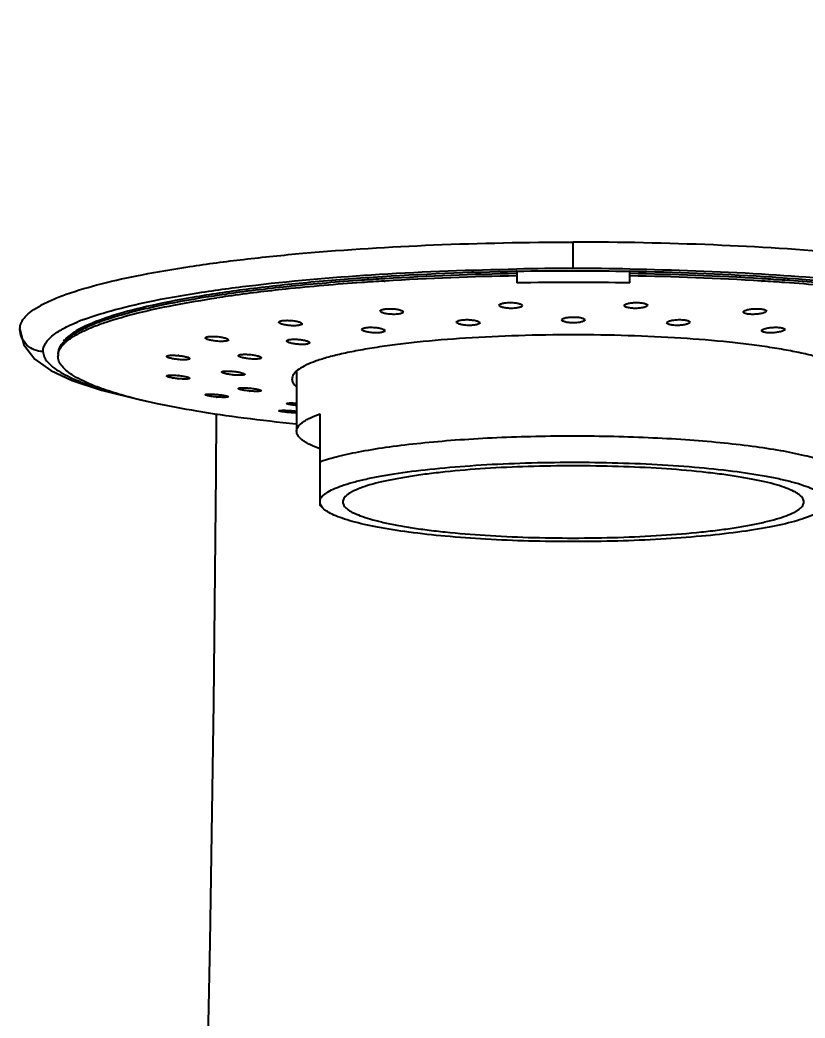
# Model space of a CAD drawing. Extents: x 0 to 1462, y 0 to 1072.
# Drawn here: x 333.36 to 367.41, y 740.05 to 783.31 of the extents above; entities that cross this region are included whole.
import ezdxf

# ---------------------------------------------------------------- set-up
doc = ezdxf.new("R2010")
doc.units = 0
doc.header["$LTSCALE"] = 10
doc.header["$MEASUREMENT"] = 0
doc.header["$PDMODE"] = 3
doc.header["$PDSIZE"] = -10
doc.layers.get('0').update_dxf_attribs({"linetype": 'CONTINUOUS'})
doc.layers.get('DEFPOINTS').update_dxf_attribs({"linetype": 'CONTINUOUS'})
doc.styles.add('Daelim Dimension', font='')
doc.styles.get('Daelim Dimension').set_extended_font_data('나눔고딕')
doc.dimstyles.new('DEFAULT', dxfattribs={"dimscale": 2, "dimtxt": 2, "dimasz": 2, "dimexe": 0, "dimexo": 2, "dimgap": 1, "dimtad": 1, "dimdec": 0, "dimzin": 9, "dimdsep": 46, "dimtxsty": 'Daelim Dimension', "dimcen": 0.5, "dimclrd": 5, "dimclre": 5, "dimclrt": 256, "dimadec": 1, "dimazin": 0, "dimtfac": 1, "dimtdec": 0, "dimtix": 1, "dimtmove": 0, "dimatfit": 3, "dimfxl": 1, "dimtolj": 1, "dimtzin": 1, "dimlwd": 9, "dimlwe": 9, "dimarcsym": 0})

# ---------------------------------------------------------------- blocks, each defined once
blk = doc.blocks.new('*D2')
at = {"color": 5, "lineweight": 9, "ltscale": 0.5, "transparency": 16777216}
for p, q in [((353.36, 826.572), (233.511, 826.572)), ((233.511, 822.572), (233.511, 499.502)), ((326.071, 495.502), (233.511, 495.502))]:
    blk.add_line(p, q, dxfattribs=at)
at = {"color": 5, "ltscale": 0.5, "transparency": 16777216}
for points in [[(232.845, 822.572), (234.178, 822.572), (233.511, 826.572)], [(232.845, 499.502), (234.178, 499.502), (233.511, 495.502)]]:
    blk.add_solid(points, dxfattribs=at)
at = {"layer": 'DEFPOINTS', "color": 0, "ltscale": 0.5, "transparency": 16777216}
for p in [(357.36, 826.572), (233.511, 495.502), (330.071, 495.502)]:
    blk.add_point(p, dxfattribs=at)
at = {"color": 7, "ltscale": 0.5, "transparency": 16777216, "insert": (226.061, 661.037), "char_height": 10, "attachment_point": 5, "rotation": 90, "style": 'Daelim Dimension'}
blk.add_mtext('\\A1;331', dxfattribs=at)

msp = doc.modelspace()

# ---------------------------------------------------------------- linework, layer by layer
at = {"color": 9, "linetype": 'Continuous'}
msp.add_line((357.36, 772.54), (357.36, 773.685), dxfattribs=at)
at = {"color": 7, "linetype": 'Continuous'}
for p, q in [((354.91, 772.4), (354.91, 771.914)), ((359.81, 771.914), (359.81, 772.4)), ((349.189, 772.098), (349.164, 772.096)), ((349.164, 771.997), (349.194, 771.999)), ((365.526, 771.999), (365.556, 771.997)), ((365.556, 772.096), (365.531, 772.098)), ((333.36, 769.942), (333.361, 769.91)), ((333.361, 769.909), (333.361, 769.91)), ((335.586, 769.683), (335.367, 769.469)), ((335.783, 769.656), (335.794, 769.662)), ((345.36, 768.088), (345.36, 765.485)), ((346.376, 762.272), (346.376, 766.241)), ((346.499, 762.151), (346.369, 762.278)), ((346.499, 762.151), (346.376, 762.333))]:
    msp.add_line(p, q, dxfattribs=at)
for points in [[(333.361, 769.909), (333.532, 769.226), (334.011, 768.609)], [(334.011, 768.609), (334.693, 768.126), (335.626, 767.689), (336.9, 767.262), (338.588, 766.844), (338.925, 766.782)], [(341.871, 766.226), (341.855, 763.673), (341.749, 753.711), (341.59, 743.332), (341.364, 732.137), (341.051, 719.904), (340.626, 706.455), (340.05, 691.323), (339.315, 675.105), (338.427, 658.338), (337.374, 641.014)]]:
    msp.add_lwpolyline(points, dxfattribs=at)
for centre, radius, start, end in [((357.16, 639.91), 132.428, 90.9732, 93.45042), ((356.998, 643.993), 128.243, 90.93276, 93.48868), ((357.358, 630.679), 141.752, 89.99893, 90.99225), ((357.363, 630.679), 141.751, 89.00774, 90.00107), ((357.723, 644.107), 128.229, 86.50901, 89.06737), ((357.561, 639.801), 132.438, 86.5518, 89.02676), ((354.686, 678.113), 94.045, 93.96411, 95.97525), ((355.991, 661.18), 111.126, 93.77422, 94.03201), ((355.956, 661.588), 110.618, 93.76979, 94.02879), ((356.199, 658.01), 114.303, 93.52835, 93.77371), ((356.168, 658.391), 113.822, 93.52782, 93.77049), ((357.355, 637.76), 134.176, 89.99775, 91.044), ((357.362, 637.317), 134.619, 88.95772, 90.00053), ((358.554, 658.518), 113.794, 86.22574, 86.4722), ((358.521, 657.891), 114.323, 86.23004, 86.47164), ((358.727, 661.032), 111.175, 85.97186, 86.22956), ((358.768, 661.737), 110.568, 85.96734, 86.22643), ((359.655, 673.747), 98.426, 84.06951, 85.99112), ((349.84, 718.369), 53.59, 98.5263, 99.0473), ((350.521, 713.801), 58.209, 98.0428, 98.52326), ((350.428, 714.347), 57.557, 98.02738, 98.51365), ((352.066, 702.51), 69.507, 95.92125, 98.00254), ((337.169, 767.458), 2.74, 123.636, 125.8084), ((337.54, 766.617), 3.511, 120.0406, 122.386), ((336.474, 768.183), 1.694, 131.3579, 134.2237), ((336.52, 768.034), 1.762, 130.1027, 133.0836), ((335.564, 768.744), 0.554, 171.2645, 179.968), ((339.951, 765.912), 2.871, 84.1051, 84.5364), ((340.509, 771.549), 2.965, 264.0697, 264.4872), ((339.89, 764.446), 3.474, 84.2048, 84.4874), ((342.927, 771.181), 3.269, 264.1055, 264.445), ((342.307, 764.965), 3.134, 84.0877, 84.4449), ((340.567, 771.355), 3.608, 264.2683, 264.5366), ((341.519, 762.73), 4.37, 84.8227, 84.9809), ((343.7, 771.243), 4.03, 264.5667, 264.7696), ((342.972, 763.506), 3.866, 84.4429, 84.6595), ((342.285, 771.449), 4.495, 264.9601, 265.1098)]:
    msp.add_arc(centre, radius, start, end, dxfattribs=at)
at = {"color": 9, "linetype": 'Continuous'}
for centre, radius, start, end in [((357.414, 621.826), 150.714, 90.02033, 90.95366), ((357.318, 622.818), 149.722, 89.04267, 89.98371), ((339.344, 761.726), 9.187, 110.5679, 112.0705)]:
    msp.add_arc(centre, radius, start, end, dxfattribs=at)
for points, knots in [([(336.89, 771.878), (337.474, 772.027), (338.748, 772.304), (340.808, 772.652), (343.136, 772.958), (346.659, 773.315), (351.427, 773.607), (355.34, 773.685), (357.36, 773.685)], [0, 0, 0, 0, 0.08779, 0.189737, 0.304339, 0.429833, 0.705654, 1, 1, 1, 1]), ([(377.892, 771.862), (377.31, 772.012), (376.037, 772.292), (373.124, 772.787), (368.893, 773.262), (363.32, 773.606), (359.389, 773.685), (357.36, 773.685)], [0, 0, 0, 0, 0.087413, 0.189126, 0.429122, 0.705289, 1, 1, 1, 1]), ([(336.117, 770.327), (336.564, 770.495), (337.588, 770.805), (339.307, 771.191), (341.345, 771.542), (344.589, 771.968), (349.141, 772.346), (352.919, 772.486), (354.905, 772.519)], [0, 0, 0, 0, 0.075596, 0.168818, 0.278325, 0.402501, 0.685964, 1, 1, 1, 1]), ([(359.819, 772.519), (361.721, 772.487), (365.351, 772.356), (369.738, 772.005), (372.895, 771.611), (374.914, 771.285), (376.647, 770.924), (377.696, 770.637), (378.164, 770.482)], [0, 0, 0, 0, 0.308263, 0.588717, 0.71302, 0.823996, 0.920074, 1, 1, 1, 1]), ([(333.36, 769.942), (333.36, 770.028), (333.407, 770.216), (333.594, 770.473), (333.885, 770.721), (334.284, 770.965), (334.788, 771.205), (335.658, 771.541), (336.378, 771.747), (336.89, 771.878)], [0, 0, 0, 0, 0.061448, 0.133709, 0.223369, 0.33377, 0.466413, 0.621761, 1, 1, 1, 1]), ([(334.36, 768.943), (334.36, 768.999), (334.377, 769.115), (334.452, 769.284), (334.576, 769.451), (334.822, 769.685), (335.263, 769.965), (335.664, 770.147), (335.892, 770.24)], [0, 0, 0, 0, 0.079454, 0.164973, 0.261641, 0.37311, 0.648326, 1, 1, 1, 1]), ([(334.36, 768.943), (334.232, 768.943), (333.974, 768.992), (333.644, 769.206), (333.42, 769.526), (333.364, 769.782), (333.361, 769.909)], [0, 0, 0, 0, 0.251476, 0.502026, 0.751379, 1, 1, 1, 1]), ([(334.36, 768.943), (334.362, 768.866), (334.403, 768.699), (334.559, 768.47), (334.802, 768.248), (335.131, 768.03), (335.544, 767.816), (336.255, 767.516), (336.844, 767.331), (337.263, 767.212)], [0, 0, 0, 0, 0.065641, 0.141361, 0.233158, 0.344161, 0.475942, 0.62918, 1, 1, 1, 1])]:
    msp.add_open_spline(points, degree=3, knots=knots, dxfattribs=at)
at = {"color": 7, "linetype": 'Continuous'}
for points, knots in [([(354.903, 772.409), (352.826, 772.373), (349.789, 772.255), (345.881, 771.947), (343.267, 771.661), (340.946, 771.321), (338.967, 770.935), (337.368, 770.513), (336.449, 770.17), (336.071, 769.98)], [0, 0, 0, 0, 0.326652, 0.477704, 0.616446, 0.740137, 0.846415, 0.933419, 1, 1, 1, 1]), ([(378.089, 770.228), (377.665, 770.395), (376.688, 770.703), (375.038, 771.086), (373.067, 771.433), (369.91, 771.859), (365.462, 772.235), (361.765, 772.376), (359.818, 772.409)], [0, 0, 0, 0, 0.074034, 0.166144, 0.275069, 0.399072, 0.683606, 1, 1, 1, 1]), ([(348.177, 772.031), (347.16, 771.959), (345.223, 771.796), (343.292, 771.567), (342.377, 771.438)], [0, 0, 0, 0, 0.52461, 1, 1, 1, 1]), ([(372.344, 771.438), (371.429, 771.567), (369.498, 771.796), (367.561, 771.959), (366.544, 772.031)], [0, 0, 0, 0, 0.47539, 1, 1, 1, 1]), ([(341.413, 771.293), (340.689, 771.178), (339.653, 770.991), (338.35, 770.688), (337.526, 770.462), (336.813, 770.227), (336.215, 769.985), (335.733, 769.738), (335.464, 769.551), (335.355, 769.455)], [0, 0, 0, 0, 0.344547, 0.49438, 0.628331, 0.745931, 0.846921, 0.931395, 1, 1, 1, 1]), ([(336.092, 769.819), (336.244, 769.893), (336.578, 770.037), (337.35, 770.315), (338.507, 770.638), (340.112, 770.982), (341.28, 771.177), (341.906, 771.27)], [0, 0, 0, 0, 0.084509, 0.181017, 0.409552, 0.683664, 1, 1, 1, 1]), ([(354.146, 770.947), (354.146, 770.967), (354.182, 770.997), (354.234, 771.018), (354.296, 771.036), (354.371, 771.049), (354.489, 771.063), (354.582, 771.066), (354.646, 771.065)], [0, 0, 0, 0, 0.114132, 0.209284, 0.330857, 0.475752, 0.639515, 1, 1, 1, 1]), ([(354.646, 770.812), (354.582, 770.813), (354.489, 770.819), (354.371, 770.837), (354.296, 770.853), (354.234, 770.873), (354.182, 770.896), (354.146, 770.926), (354.146, 770.947)], [0, 0, 0, 0, 0.358841, 0.522153, 0.666946, 0.788804, 0.884583, 1, 1, 1, 1]), ([(354.646, 771.065), (354.71, 771.064), (354.803, 771.058), (354.921, 771.041), (354.996, 771.025), (355.059, 771.005), (355.111, 770.982), (355.146, 770.952), (355.146, 770.932)], [0, 0, 0, 0, 0.358976, 0.522308, 0.667087, 0.788898, 0.884596, 1, 1, 1, 1]), ([(355.146, 770.932), (355.146, 770.911), (355.111, 770.882), (355.059, 770.86), (354.996, 770.842), (354.921, 770.828), (354.803, 770.814), (354.71, 770.811), (354.646, 770.812)], [0, 0, 0, 0, 0.114529, 0.209783, 0.331366, 0.476198, 0.639843, 1, 1, 1, 1]), ([(359.575, 770.932), (359.575, 770.952), (359.61, 770.982), (359.662, 771.005), (359.724, 771.025), (359.799, 771.041), (359.917, 771.058), (360.01, 771.064), (360.075, 771.065)], [0, 0, 0, 0, 0.115383, 0.211084, 0.332892, 0.477685, 0.641038, 1, 1, 1, 1]), ([(360.075, 770.812), (360.011, 770.811), (359.917, 770.814), (359.799, 770.828), (359.725, 770.842), (359.662, 770.86), (359.61, 770.882), (359.575, 770.911), (359.575, 770.932)], [0, 0, 0, 0, 0.360196, 0.523831, 0.668647, 0.79022, 0.885461, 1, 1, 1, 1]), ([(360.075, 771.065), (360.138, 771.066), (360.232, 771.063), (360.35, 771.049), (360.424, 771.036), (360.487, 771.018), (360.539, 770.997), (360.574, 770.967), (360.574, 770.947)], [0, 0, 0, 0, 0.360487, 0.524249, 0.669137, 0.790697, 0.885842, 1, 1, 1, 1]), ([(360.574, 770.947), (360.575, 770.926), (360.539, 770.896), (360.487, 770.873), (360.425, 770.853), (360.35, 770.837), (360.232, 770.819), (360.139, 770.813), (360.075, 770.812)], [0, 0, 0, 0, 0.115389, 0.211153, 0.332994, 0.477806, 0.641153, 1, 1, 1, 1]), ([(348.984, 770.699), (348.984, 770.718), (349.02, 770.746), (349.071, 770.764), (349.134, 770.78), (349.209, 770.791), (349.327, 770.801), (349.42, 770.801), (349.484, 770.798)], [0, 0, 0, 0, 0.110884, 0.20536, 0.326875, 0.472248, 0.636908, 1, 1, 1, 1]), ([(349.484, 770.555), (349.42, 770.558), (349.326, 770.566), (349.208, 770.587), (349.134, 770.604), (349.071, 770.625), (349.02, 770.649), (348.984, 770.679), (348.984, 770.699)], [0, 0, 0, 0, 0.358811, 0.522358, 0.667522, 0.7898, 0.885871, 1, 1, 1, 1]), ([(349.484, 770.798), (349.548, 770.795), (349.641, 770.787), (349.759, 770.767), (349.834, 770.749), (349.896, 770.729), (349.948, 770.705), (349.984, 770.675), (349.984, 770.655)], [0, 0, 0, 0, 0.358695, 0.522167, 0.667247, 0.789442, 0.885481, 1, 1, 1, 1]), ([(349.984, 770.655), (349.984, 770.635), (349.948, 770.607), (349.896, 770.589), (349.833, 770.573), (349.758, 770.562), (349.64, 770.552), (349.547, 770.552), (349.484, 770.555)], [0, 0, 0, 0, 0.111482, 0.20604, 0.327549, 0.472818, 0.637309, 1, 1, 1, 1]), ([(356.86, 770.313), (356.86, 770.334), (356.896, 770.363), (356.948, 770.386), (357.01, 770.405), (357.085, 770.419), (357.203, 770.435), (357.296, 770.439), (357.36, 770.439)], [0, 0, 0, 0, 0.114978, 0.210392, 0.332028, 0.476817, 0.640333, 1, 1, 1, 1]), ([(357.36, 770.439), (357.424, 770.439), (357.518, 770.435), (357.636, 770.42), (357.71, 770.405), (357.773, 770.386), (357.825, 770.363), (357.86, 770.334), (357.86, 770.313)], [0, 0, 0, 0, 0.359605, 0.523083, 0.667863, 0.789528, 0.884968, 1, 1, 1, 1]), ([(364.737, 770.655), (364.737, 770.675), (364.773, 770.705), (364.825, 770.729), (364.887, 770.749), (364.962, 770.767), (365.08, 770.787), (365.173, 770.795), (365.237, 770.798)], [0, 0, 0, 0, 0.114503, 0.210544, 0.332743, 0.477829, 0.641309, 1, 1, 1, 1]), ([(365.237, 770.555), (365.173, 770.552), (365.08, 770.552), (364.962, 770.562), (364.887, 770.573), (364.825, 770.589), (364.773, 770.607), (364.737, 770.635), (364.737, 770.655)], [0, 0, 0, 0, 0.362736, 0.527224, 0.672473, 0.793955, 0.888503, 1, 1, 1, 1]), ([(365.237, 770.798), (365.301, 770.801), (365.394, 770.801), (365.512, 770.791), (365.587, 770.78), (365.649, 770.764), (365.701, 770.746), (365.737, 770.718), (365.737, 770.699)], [0, 0, 0, 0, 0.36308, 0.527731, 0.673102, 0.794625, 0.889104, 1, 1, 1, 1]), ([(365.737, 770.699), (365.737, 770.679), (365.701, 770.649), (365.65, 770.625), (365.587, 770.604), (365.512, 770.587), (365.394, 770.566), (365.301, 770.558), (365.237, 770.555)], [0, 0, 0, 0, 0.114094, 0.210153, 0.332418, 0.477604, 0.641185, 1, 1, 1, 1]), ([(344.592, 770.212), (344.592, 770.23), (344.63, 770.255), (344.68, 770.27), (344.743, 770.283), (344.818, 770.291), (344.936, 770.297), (345.028, 770.294), (345.092, 770.29)], [0, 0, 0, 0, 0.106003, 0.19981, 0.32151, 0.46768, 0.633579, 1, 1, 1, 1]), ([(345.092, 770.065), (345.028, 770.069), (344.935, 770.08), (344.817, 770.102), (344.742, 770.121), (344.68, 770.141), (344.634, 770.163), (344.603, 770.184), (344.592, 770.204), (344.592, 770.212)], [0, 0, 0, 0, 0.358929, 0.522693, 0.668086, 0.790448, 0.886213, 0.954395, 1, 1, 1, 1]), ([(345.092, 770.29), (345.156, 770.286), (345.249, 770.276), (345.367, 770.254), (345.442, 770.235), (345.504, 770.215), (345.55, 770.193), (345.581, 770.171), (345.592, 770.151), (345.592, 770.143)], [0, 0, 0, 0, 0.35861, 0.522218, 0.667485, 0.789782, 0.885578, 0.953959, 1, 1, 1, 1]), ([(345.592, 770.143), (345.592, 770.125), (345.555, 770.1), (345.504, 770.084), (345.441, 770.071), (345.367, 770.063), (345.248, 770.058), (345.156, 770.06), (345.092, 770.065)], [0, 0, 0, 0, 0.10658, 0.200409, 0.322051, 0.468115, 0.633881, 1, 1, 1, 1]), ([(352.302, 770.215), (352.302, 770.235), (352.338, 770.264), (352.39, 770.284), (352.453, 770.3), (352.527, 770.313), (352.645, 770.324), (352.739, 770.326), (352.802, 770.324)], [0, 0, 0, 0, 0.112684, 0.207486, 0.328992, 0.474097, 0.638284, 1, 1, 1, 1]), ([(352.802, 770.075), (352.738, 770.077), (352.645, 770.084), (352.527, 770.103), (352.452, 770.121), (352.39, 770.141), (352.338, 770.165), (352.302, 770.195), (352.302, 770.215)], [0, 0, 0, 0, 0.358643, 0.522021, 0.666973, 0.789037, 0.885, 1, 1, 1, 1]), ([(352.802, 770.324), (352.866, 770.322), (352.96, 770.315), (353.078, 770.297), (353.152, 770.28), (353.215, 770.259), (353.267, 770.236), (353.302, 770.206), (353.302, 770.185)], [0, 0, 0, 0, 0.358654, 0.521989, 0.666865, 0.788838, 0.884734, 1, 1, 1, 1]), ([(353.302, 770.185), (353.302, 770.165), (353.267, 770.136), (353.215, 770.116), (353.152, 770.099), (353.077, 770.086), (352.959, 770.074), (352.866, 770.073), (352.802, 770.075)], [0, 0, 0, 0, 0.113301, 0.208206, 0.329696, 0.474682, 0.638691, 1, 1, 1, 1]), ([(357.36, 770.186), (357.296, 770.186), (357.203, 770.19), (357.085, 770.206), (357.01, 770.221), (356.948, 770.24), (356.896, 770.263), (356.86, 770.293), (356.86, 770.313)], [0, 0, 0, 0, 0.359312, 0.522722, 0.667478, 0.789164, 0.884711, 1, 1, 1, 1]), ([(357.86, 770.313), (357.86, 770.293), (357.825, 770.263), (357.773, 770.24), (357.71, 770.221), (357.636, 770.206), (357.518, 770.19), (357.424, 770.186), (357.36, 770.186)], [0, 0, 0, 0, 0.115256, 0.210794, 0.33248, 0.477244, 0.640666, 1, 1, 1, 1]), ([(361.418, 770.185), (361.418, 770.206), (361.454, 770.236), (361.506, 770.259), (361.568, 770.28), (361.643, 770.297), (361.761, 770.315), (361.854, 770.322), (361.918, 770.324)], [0, 0, 0, 0, 0.115218, 0.211103, 0.333071, 0.477956, 0.64131, 1, 1, 1, 1]), ([(361.918, 770.075), (361.855, 770.073), (361.761, 770.074), (361.643, 770.086), (361.569, 770.099), (361.506, 770.116), (361.454, 770.136), (361.418, 770.165), (361.418, 770.185)], [0, 0, 0, 0, 0.361302, 0.525308, 0.670287, 0.791769, 0.886679, 1, 1, 1, 1]), ([(361.918, 770.324), (361.982, 770.326), (362.075, 770.324), (362.193, 770.313), (362.268, 770.3), (362.331, 770.284), (362.383, 770.264), (362.418, 770.235), (362.418, 770.215)], [0, 0, 0, 0, 0.361701, 0.525868, 0.670963, 0.792479, 0.88729, 1, 1, 1, 1]), ([(362.418, 770.215), (362.418, 770.195), (362.383, 770.165), (362.331, 770.141), (362.268, 770.121), (362.194, 770.103), (362.076, 770.084), (361.982, 770.077), (361.918, 770.075)], [0, 0, 0, 0, 0.114985, 0.210934, 0.33298, 0.47794, 0.641341, 1, 1, 1, 1]), ([(335.453, 769.594), (335.443, 769.585), (335.405, 769.554), (335.368, 769.52), (335.342, 769.495)], [0, 0, 0, 0, 0.258433, 1, 1, 1, 1]), ([(335.385, 769.382), (335.405, 769.399), (335.493, 769.47), (335.587, 769.535), (335.66, 769.581)], [0, 0, 0, 0, 0.233994, 1, 1, 1, 1]), ([(335.566, 769.681), (335.556, 769.673), (335.517, 769.645), (335.48, 769.616), (335.453, 769.594)], [0, 0, 0, 0, 0.257226, 1, 1, 1, 1]), ([(336.071, 769.98), (336.032, 769.961), (335.889, 769.887), (335.749, 769.805), (335.651, 769.74)], [0, 0, 0, 0, 0.268141, 1, 1, 1, 1]), ([(335.794, 769.662), (335.817, 769.676), (335.915, 769.731), (336.015, 769.782), (336.092, 769.819)], [0, 0, 0, 0, 0.238784, 1, 1, 1, 1]), ([(341.401, 769.534), (341.401, 769.551), (341.441, 769.571), (341.49, 769.584), (341.553, 769.593), (341.627, 769.599), (341.745, 769.601), (341.838, 769.596), (341.901, 769.591)], [0, 0, 0, 0, 0.100108, 0.19334, 0.315405, 0.46257, 0.6299, 1, 1, 1, 1]), ([(341.901, 769.591), (341.965, 769.586), (342.084, 769.571), (342.223, 769.542), (342.313, 769.513), (342.359, 769.492), (342.39, 769.473), (342.401, 769.455), (342.401, 769.447)], [0, 0, 0, 0, 0.36111, 0.672062, 0.794912, 0.890511, 0.957431, 1, 1, 1, 1]), ([(357.36, 769.665), (356.567, 769.665), (355.01, 769.642), (352.749, 769.537), (350.962, 769.391), (349.644, 769.239), (348.759, 769.115), (347.957, 768.978), (347.245, 768.829), (346.63, 768.671), (346.117, 768.506), (345.711, 768.334), (345.445, 768.177), (345.294, 768.044), (345.218, 767.95), (345.171, 767.855), (345.16, 767.788), (345.16, 767.757)], [0, 0, 0, 0, 0.188779, 0.370471, 0.538325, 0.615097, 0.686152, 0.750855, 0.808659, 0.859107, 0.901863, 0.936774, 0.963972, 0.974905, 0.984295, 0.992487, 1, 1, 1, 1]), ([(348.191, 769.901), (348.191, 769.92), (348.227, 769.946), (348.278, 769.963), (348.341, 769.977), (348.416, 769.987), (348.534, 769.994), (348.627, 769.993), (348.691, 769.99)], [0, 0, 0, 0, 0.108556, 0.202687, 0.324275, 0.470024, 0.635281, 1, 1, 1, 1]), ([(348.691, 769.754), (348.626, 769.758), (348.533, 769.768), (348.416, 769.789), (348.341, 769.807), (348.278, 769.829), (348.227, 769.852), (348.191, 769.881), (348.191, 769.901)], [0, 0, 0, 0, 0.35931, 0.523181, 0.66867, 0.791193, 0.887305, 1, 1, 1, 1]), ([(348.691, 769.99), (348.755, 769.986), (348.848, 769.977), (348.966, 769.956), (349.04, 769.938), (349.103, 769.917), (349.154, 769.893), (349.191, 769.864), (349.191, 769.844)], [0, 0, 0, 0, 0.35906, 0.522792, 0.668151, 0.790582, 0.886692, 1, 1, 1, 1]), ([(349.191, 769.844), (349.191, 769.825), (349.154, 769.798), (349.103, 769.781), (349.04, 769.767), (348.965, 769.757), (348.847, 769.749), (348.754, 769.751), (348.691, 769.754)], [0, 0, 0, 0, 0.109305, 0.203501, 0.325047, 0.470658, 0.635719, 1, 1, 1, 1]), ([(369.56, 767.757), (369.56, 767.788), (369.549, 767.855), (369.502, 767.95), (369.426, 768.044), (369.276, 768.177), (369.01, 768.334), (368.603, 768.506), (368.09, 768.671), (367.475, 768.829), (366.763, 768.978), (365.961, 769.115), (365.077, 769.239), (363.758, 769.391), (361.972, 769.537), (359.711, 769.642), (358.154, 769.665), (357.36, 769.665)], [0, 0, 0, 0, 0.007513, 0.015705, 0.025095, 0.036028, 0.063226, 0.098137, 0.140893, 0.191341, 0.249145, 0.313848, 0.384903, 0.461675, 0.629529, 0.811221, 1, 1, 1, 1]), ([(365.53, 769.844), (365.53, 769.864), (365.566, 769.893), (365.618, 769.917), (365.68, 769.938), (365.755, 769.956), (365.873, 769.977), (365.966, 769.986), (366.03, 769.99)], [0, 0, 0, 0, 0.113231, 0.209316, 0.331721, 0.47708, 0.640844, 1, 1, 1, 1]), ([(366.03, 769.754), (365.967, 769.751), (365.874, 769.749), (365.756, 769.757), (365.681, 769.767), (365.618, 769.781), (365.567, 769.798), (365.53, 769.825), (365.53, 769.844)], [0, 0, 0, 0, 0.364346, 0.529421, 0.675013, 0.796512, 0.890692, 1, 1, 1, 1]), ([(366.03, 769.99), (366.094, 769.993), (366.187, 769.994), (366.305, 769.987), (366.38, 769.977), (366.442, 769.963), (366.493, 769.946), (366.53, 769.92), (366.53, 769.901)], [0, 0, 0, 0, 0.364706, 0.52996, 0.675709, 0.797301, 0.891434, 1, 1, 1, 1]), ([(366.53, 769.901), (366.53, 769.881), (366.494, 769.852), (366.443, 769.829), (366.38, 769.807), (366.305, 769.789), (366.187, 769.768), (366.094, 769.758), (366.03, 769.754)], [0, 0, 0, 0, 0.112651, 0.208746, 0.331253, 0.476766, 0.640677, 1, 1, 1, 1]), ([(335.292, 769.397), (335.248, 769.354), (335.17, 769.268), (335.079, 769.128), (335.023, 768.987), (335.01, 768.89), (335.01, 768.843)], [0, 0, 0, 0, 0.289914, 0.547289, 0.780306, 1, 1, 1, 1]), ([(335.017, 768.828), (335.03, 768.915), (335.107, 769.101), (335.238, 769.248), (335.316, 769.321)], [0, 0, 0, 0, 0.452325, 1, 1, 1, 1]), ([(335.342, 769.495), (335.334, 769.487), (335.303, 769.456), (335.273, 769.423), (335.252, 769.398)], [0, 0, 0, 0, 0.258256, 1, 1, 1, 1]), ([(341.901, 769.39), (341.837, 769.396), (341.719, 769.411), (341.58, 769.44), (341.49, 769.468), (341.444, 769.489), (341.413, 769.508), (341.401, 769.526), (341.401, 769.534)], [0, 0, 0, 0, 0.361501, 0.672748, 0.795622, 0.891134, 0.957818, 1, 1, 1, 1]), ([(342.401, 769.447), (342.401, 769.43), (342.362, 769.409), (342.313, 769.397), (342.25, 769.387), (342.176, 769.382), (342.057, 769.38), (341.965, 769.385), (341.901, 769.39)], [0, 0, 0, 0, 0.100434, 0.193641, 0.315646, 0.462749, 0.630019, 1, 1, 1, 1]), ([(344.927, 769.401), (344.927, 769.419), (344.966, 769.441), (345.015, 769.455), (345.078, 769.466), (345.153, 769.473), (345.271, 769.477), (345.364, 769.474), (345.427, 769.469)], [0, 0, 0, 0, 0.103099, 0.196604, 0.318474, 0.465133, 0.631743, 1, 1, 1, 1]), ([(345.427, 769.255), (345.363, 769.26), (345.244, 769.274), (345.106, 769.303), (345.016, 769.332), (344.969, 769.354), (344.938, 769.374), (344.927, 769.393), (344.927, 769.401)], [0, 0, 0, 0, 0.360141, 0.670243, 0.792878, 0.888551, 0.956035, 1, 1, 1, 1]), ([(345.427, 769.469), (345.491, 769.464), (345.61, 769.45), (345.749, 769.421), (345.839, 769.392), (345.885, 769.37), (345.916, 769.349), (345.927, 769.33), (345.927, 769.322)], [0, 0, 0, 0, 0.359707, 0.66946, 0.79204, 0.887785, 0.955532, 1, 1, 1, 1]), ([(345.927, 769.322), (345.927, 769.304), (345.889, 769.281), (345.839, 769.267), (345.776, 769.256), (345.702, 769.25), (345.584, 769.246), (345.491, 769.25), (345.427, 769.255)], [0, 0, 0, 0, 0.103663, 0.197163, 0.318954, 0.465508, 0.631999, 1, 1, 1, 1]), ([(345.334, 765.798), (344.579, 765.873), (343.144, 766.035), (341.116, 766.33), (339.342, 766.661), (338.039, 766.975), (337.148, 767.247), (336.593, 767.446), (336.118, 767.65), (335.725, 767.859), (335.415, 768.07), (335.188, 768.286), (335.045, 768.51), (335.01, 768.67), (335.01, 768.745)], [0, 0, 0, 0, 0.205763, 0.391922, 0.555806, 0.695209, 0.755219, 0.808584, 0.855258, 0.895308, 0.928968, 0.956778, 0.979805, 1, 1, 1, 1]), ([(339.724, 768.731), (339.724, 768.737), (339.732, 768.747), (339.747, 768.754), (339.771, 768.764), (339.813, 768.772), (339.875, 768.779), (339.95, 768.782), (340.068, 768.781), (340.16, 768.775), (340.224, 768.769)], [0, 0, 0, 0, 0.036045, 0.063081, 0.097656, 0.190085, 0.312116, 0.459722, 0.627805, 1, 1, 1, 1]), ([(340.202, 768.6), (340.141, 768.606), (340.027, 768.621), (339.879, 768.652), (339.782, 768.682), (339.736, 768.709), (339.724, 768.724), (339.724, 768.731)], [0, 0, 0, 0, 0.367731, 0.680691, 0.897169, 0.961636, 1, 1, 1, 1]), ([(340.245, 768.767), (340.307, 768.761), (340.421, 768.745), (340.569, 768.714), (340.666, 768.683), (340.712, 768.657), (340.724, 768.641), (340.724, 768.635)], [0, 0, 0, 0, 0.367407, 0.680211, 0.896823, 0.961452, 1, 1, 1, 1]), ([(342.832, 768.764), (342.832, 768.771), (342.84, 768.782), (342.855, 768.79), (342.88, 768.801), (342.922, 768.81), (342.983, 768.818), (343.058, 768.822), (343.176, 768.823), (343.269, 768.818), (343.332, 768.812)], [0, 0, 0, 0, 0.038248, 0.065872, 0.100785, 0.193387, 0.315162, 0.462241, 0.629609, 1, 1, 1, 1]), ([(343.332, 768.626), (343.268, 768.632), (343.15, 768.647), (342.995, 768.678), (342.893, 768.711), (342.844, 768.74), (342.832, 768.757), (342.832, 768.764)], [0, 0, 0, 0, 0.363288, 0.6759, 0.894029, 0.959807, 1, 1, 1, 1]), ([(343.332, 768.812), (343.396, 768.806), (343.515, 768.791), (343.67, 768.759), (343.771, 768.726), (343.82, 768.696), (343.832, 768.679), (343.832, 768.672)], [0, 0, 0, 0, 0.362833, 0.675164, 0.893427, 0.959455, 1, 1, 1, 1]), ([(340.724, 768.635), (340.724, 768.628), (340.716, 768.619), (340.701, 768.611), (340.676, 768.602), (340.634, 768.593), (340.573, 768.587), (340.498, 768.584), (340.38, 768.585), (340.287, 768.591), (340.224, 768.597)], [0, 0, 0, 0, 0.03611, 0.063132, 0.097685, 0.190065, 0.312061, 0.459655, 0.627747, 1, 1, 1, 1]), ([(343.832, 768.672), (343.832, 768.665), (343.825, 768.655), (343.81, 768.646), (343.785, 768.635), (343.743, 768.626), (343.681, 768.618), (343.606, 768.614), (343.488, 768.614), (343.396, 768.62), (343.332, 768.626)], [0, 0, 0, 0, 0.038483, 0.066136, 0.101048, 0.193607, 0.315325, 0.462348, 0.629667, 1, 1, 1, 1]), ([(339.724, 767.881), (339.724, 767.887), (339.733, 767.895), (339.747, 767.901), (339.772, 767.908), (339.814, 767.914), (339.904, 767.921), (340.043, 767.919), (340.16, 767.911), (340.224, 767.905)], [0, 0, 0, 0, 0.031651, 0.057629, 0.091625, 0.183828, 0.306386, 0.624418, 1, 1, 1, 1]), ([(340.207, 767.765), (340.145, 767.771), (340.03, 767.786), (339.896, 767.81), (339.81, 767.833), (339.765, 767.849), (339.737, 767.862), (339.724, 767.876), (339.724, 767.881)], [0, 0, 0, 0, 0.371177, 0.686963, 0.809909, 0.903661, 0.966103, 1, 1, 1, 1]), ([(340.241, 767.903), (340.303, 767.897), (340.418, 767.882), (340.552, 767.857), (340.638, 767.834), (340.683, 767.818), (340.711, 767.805), (340.724, 767.791), (340.724, 767.785)], [0, 0, 0, 0, 0.371087, 0.686877, 0.809875, 0.90369, 0.966172, 1, 1, 1, 1]), ([(342.11, 768.054), (342.11, 768.059), (342.119, 768.068), (342.133, 768.075), (342.158, 768.083), (342.2, 768.091), (342.262, 768.096), (342.337, 768.098), (342.454, 768.097), (342.547, 768.09), (342.61, 768.084)], [0, 0, 0, 0, 0.033821, 0.060304, 0.094572, 0.18687, 0.309166, 0.457295, 0.626078, 1, 1, 1, 1]), ([(342.591, 767.93), (342.529, 767.936), (342.415, 767.951), (342.266, 767.98), (342.169, 768.009), (342.123, 768.033), (342.11, 768.048), (342.11, 768.054)], [0, 0, 0, 0, 0.369496, 0.683907, 0.900427, 0.963872, 1, 1, 1, 1]), ([(343.11, 767.956), (343.11, 767.951), (343.102, 767.942), (343.088, 767.935), (343.063, 767.927), (343.021, 767.92), (342.959, 767.915), (342.884, 767.913), (342.766, 767.915), (342.674, 767.921), (342.61, 767.928)], [0, 0, 0, 0, 0.033753, 0.06019, 0.094422, 0.186672, 0.308956, 0.457101, 0.625927, 1, 1, 1, 1]), ([(342.63, 768.082), (342.692, 768.076), (342.806, 768.061), (342.954, 768.031), (343.052, 768.001), (343.098, 767.977), (343.11, 767.962), (343.11, 767.956)], [0, 0, 0, 0, 0.369265, 0.683588, 0.90025, 0.963809, 1, 1, 1, 1]), ([(340.724, 767.785), (340.724, 767.78), (340.715, 767.772), (340.701, 767.766), (340.676, 767.759), (340.634, 767.753), (340.544, 767.747), (340.405, 767.749), (340.288, 767.757), (340.224, 767.764)], [0, 0, 0, 0, 0.031463, 0.057376, 0.091328, 0.18349, 0.306058, 0.624206, 1, 1, 1, 1]), ([(345.16, 767.757), (345.16, 767.729), (345.169, 767.671), (345.221, 767.55), (345.292, 767.473), (345.346, 767.425)], [0, 0, 0, 0, 0.215469, 0.446552, 1, 1, 1, 1]), ([(341.401, 767.069), (341.401, 767.074), (341.417, 767.084), (341.444, 767.089), (341.491, 767.095), (341.581, 767.098), (341.72, 767.096), (341.838, 767.088), (341.901, 767.083)], [0, 0, 0, 0, 0.02777, 0.086423, 0.178527, 0.301552, 0.621624, 1, 1, 1, 1]), ([(341.89, 766.971), (341.827, 766.977), (341.736, 766.987), (341.621, 767.003), (341.548, 767.016), (341.488, 767.029), (341.443, 767.043), (341.416, 767.053), (341.401, 767.064), (341.401, 767.069)], [0, 0, 0, 0, 0.374574, 0.544022, 0.693072, 0.816442, 0.909689, 0.970301, 1, 1, 1, 1]), ([(342.401, 766.983), (342.401, 766.978), (342.386, 766.968), (342.358, 766.964), (342.311, 766.958), (342.222, 766.955), (342.083, 766.957), (341.965, 766.965), (341.901, 766.97)], [0, 0, 0, 0, 0.027436, 0.08598, 0.178071, 0.30114, 0.621357, 1, 1, 1, 1]), ([(341.913, 767.081), (341.976, 767.076), (342.067, 767.066), (342.182, 767.049), (342.255, 767.035), (342.314, 767.022), (342.36, 767.009), (342.387, 766.999), (342.401, 766.988), (342.401, 766.983)], [0, 0, 0, 0, 0.374741, 0.54426, 0.693377, 0.8168, 0.910056, 0.97059, 1, 1, 1, 1]), ([(342.832, 767.338), (342.832, 767.343), (342.841, 767.351), (342.855, 767.355), (342.88, 767.362), (342.922, 767.367), (343.012, 767.372), (343.151, 767.37), (343.269, 767.362), (343.332, 767.356)], [0, 0, 0, 0, 0.029639, 0.055186, 0.08896, 0.1811, 0.303897, 0.622978, 1, 1, 1, 1]), ([(343.318, 767.231), (343.256, 767.237), (343.141, 767.25), (343.006, 767.273), (342.919, 767.294), (342.874, 767.309), (342.846, 767.321), (342.832, 767.333), (342.832, 767.338)], [0, 0, 0, 0, 0.372914, 0.690091, 0.813265, 0.90676, 0.968252, 1, 1, 1, 1]), ([(343.832, 767.246), (343.832, 767.241), (343.823, 767.234), (343.81, 767.229), (343.784, 767.223), (343.743, 767.218), (343.652, 767.213), (343.514, 767.216), (343.396, 767.224), (343.332, 767.23)], [0, 0, 0, 0, 0.029309, 0.054768, 0.08849, 0.180599, 0.303432, 0.622679, 1, 1, 1, 1]), ([(343.347, 767.355), (343.409, 767.348), (343.524, 767.335), (343.659, 767.311), (343.746, 767.29), (343.791, 767.275), (343.819, 767.263), (343.832, 767.251), (343.832, 767.246)], [0, 0, 0, 0, 0.372966, 0.690222, 0.813463, 0.907003, 0.968473, 1, 1, 1, 1]), ([(344.927, 766.688), (344.927, 766.692), (344.94, 766.7), (344.963, 766.704), (345.003, 766.71), (345.079, 766.713), (345.2, 766.713), (345.303, 766.708), (345.359, 766.704)], [0, 0, 0, 0, 0.026514, 0.083262, 0.172814, 0.293313, 0.6116, 1, 1, 1, 1]), ([(345.359, 766.605), (345.303, 766.611), (345.221, 766.619), (345.118, 766.634), (345.054, 766.645), (345.002, 766.655), (344.963, 766.667), (344.94, 766.675), (344.927, 766.684), (344.927, 766.688)], [0, 0, 0, 0, 0.383856, 0.553585, 0.701282, 0.822457, 0.913302, 0.971885, 1, 1, 1, 1]), ([(344.592, 766.374), (344.592, 766.378), (344.609, 766.385), (344.635, 766.389), (344.682, 766.393), (344.743, 766.395), (344.818, 766.395), (344.936, 766.392), (345.028, 766.387), (345.092, 766.383)], [0, 0, 0, 0, 0.024821, 0.08272, 0.174781, 0.29814, 0.448244, 0.619675, 1, 1, 1, 1]), ([(345.092, 766.295), (345.028, 766.3), (344.936, 766.307), (344.818, 766.321), (344.743, 766.331), (344.682, 766.341), (344.635, 766.352), (344.608, 766.36), (344.592, 766.369), (344.592, 766.374)], [0, 0, 0, 0, 0.376475, 0.547243, 0.697383, 0.821344, 0.914437, 0.973772, 1, 1, 1, 1]), ([(345.092, 766.383), (345.116, 766.381), (345.207, 766.374), (345.297, 766.365), (345.364, 766.357)], [0, 0, 0, 0, 0.262158, 1, 1, 1, 1]), ([(345.364, 766.284), (345.343, 766.284), (345.252, 766.286), (345.162, 766.291), (345.092, 766.295)], [0, 0, 0, 0, 0.230919, 1, 1, 1, 1]), ([(345.36, 765.485), (345.36, 765.518), (345.372, 765.587), (345.424, 765.687), (345.507, 765.784), (345.622, 765.879), (345.767, 765.973), (346.016, 766.104), (346.226, 766.188), (346.376, 766.241)], [0, 0, 0, 0, 0.074267, 0.155924, 0.250518, 0.361593, 0.491221, 0.640584, 1, 1, 1, 1]), ([(346.376, 764.73), (346.226, 764.783), (346.016, 764.866), (345.767, 764.998), (345.622, 765.092), (345.507, 765.187), (345.424, 765.284), (345.372, 765.383), (345.36, 765.452), (345.36, 765.485)], [0, 0, 0, 0, 0.359416, 0.508779, 0.638407, 0.749482, 0.844076, 0.925733, 1, 1, 1, 1]), ([(346.376, 764.167), (346.499, 764.211), (346.764, 764.295), (347.365, 764.458), (348.243, 764.641), (349.433, 764.829), (350.784, 764.989), (352.269, 765.118), (354.427, 765.247), (357.22, 765.312), (360.017, 765.257), (362.19, 765.136), (363.695, 765.013), (365.071, 764.858), (366.29, 764.674), (367.194, 764.494), (367.818, 764.335), (368.096, 764.251), (368.226, 764.208)], [0, 0, 0, 0, 0.01781, 0.037931, 0.084781, 0.139791, 0.201948, 0.270062, 0.342798, 0.496309, 0.65034, 0.723716, 0.792704, 0.855952, 0.912241, 0.960526, 0.981408, 1, 1, 1, 1]), ([(346.376, 762.514), (346.395, 762.573), (346.455, 762.657), (346.561, 762.754), (346.715, 762.863), (346.966, 762.994), (347.335, 763.137), (347.788, 763.276), (348.32, 763.408), (348.927, 763.532), (349.871, 763.692), (351.199, 763.86), (352.937, 764.009), (354.824, 764.107), (356.795, 764.151), (358.785, 764.139), (360.727, 764.071), (362.557, 763.951), (364.213, 763.781), (365.458, 763.597), (366.323, 763.425), (366.866, 763.294), (367.329, 763.156), (367.71, 763.013), (368.005, 762.866), (368.165, 762.752), (368.226, 762.692)], [0, 0, 0, 0, 0.008305, 0.013424, 0.019311, 0.033566, 0.051283, 0.072471, 0.097043, 0.124854, 0.155709, 0.225599, 0.304542, 0.390007, 0.47922, 0.569269, 0.657213, 0.740187, 0.815508, 0.880782, 0.909017, 0.934037, 0.955689, 0.973877, 0.988596, 1, 1, 1, 1]), ([(367.36, 762.423), (367.36, 762.449), (367.351, 762.504), (367.313, 762.582), (367.251, 762.659), (367.165, 762.734), (367.056, 762.809), (366.869, 762.913), (366.576, 763.037), (366.156, 763.173), (365.651, 763.302), (365.068, 763.424), (364.41, 763.536), (363.685, 763.638), (362.605, 763.763), (361.14, 763.882), (359.287, 763.968), (357.36, 763.998), (355.434, 763.968), (353.581, 763.882), (352.116, 763.763), (351.036, 763.638), (350.31, 763.536), (349.653, 763.424), (349.069, 763.302), (348.565, 763.173), (348.145, 763.037), (347.852, 762.913), (347.664, 762.809), (347.556, 762.734), (347.47, 762.659), (347.408, 762.582), (347.369, 762.504), (347.36, 762.449), (347.36, 762.423)], [0, 0, 0, 0, 0.003757, 0.007853, 0.012548, 0.018013, 0.024353, 0.031627, 0.049082, 0.07046, 0.095682, 0.124583, 0.156935, 0.192461, 0.230846, 0.314769, 0.405616, 0.5, 0.594383, 0.685231, 0.769154, 0.807539, 0.843064, 0.875416, 0.904317, 0.929539, 0.950918, 0.968373, 0.975647, 0.981986, 0.987452, 0.992147, 0.996243, 1, 1, 1, 1]), ([(347.36, 762.423), (347.36, 762.397), (347.369, 762.343), (347.408, 762.265), (347.47, 762.188), (347.556, 762.112), (347.664, 762.038), (347.852, 761.934), (348.145, 761.81), (348.565, 761.674), (349.069, 761.544), (349.653, 761.423), (350.31, 761.31), (351.036, 761.208), (352.116, 761.084), (353.581, 760.965), (355.434, 760.878), (357.36, 760.849), (359.287, 760.878), (361.14, 760.965), (362.605, 761.084), (363.685, 761.208), (364.41, 761.31), (365.068, 761.423), (365.651, 761.544), (366.156, 761.674), (366.576, 761.81), (366.869, 761.934), (367.056, 762.038), (367.165, 762.112), (367.251, 762.188), (367.313, 762.265), (367.351, 762.343), (367.36, 762.397), (367.36, 762.423)], [0, 0, 0, 0, 0.003757, 0.007853, 0.012548, 0.018013, 0.024353, 0.031627, 0.049082, 0.07046, 0.095682, 0.124583, 0.156935, 0.192461, 0.230846, 0.314769, 0.405616, 0.5, 0.594383, 0.685231, 0.769154, 0.807539, 0.843064, 0.875416, 0.904317, 0.929539, 0.950918, 0.968373, 0.975647, 0.981986, 0.987452, 0.992147, 0.996243, 1, 1, 1, 1]), ([(368.221, 762.151), (368.163, 762.094), (368.01, 761.984), (367.727, 761.842), (367.366, 761.703), (366.928, 761.57), (366.417, 761.443), (365.601, 761.275), (364.427, 761.093), (362.861, 760.923), (361.125, 760.797), (359.273, 760.72), (357.361, 760.694), (355.449, 760.72), (353.597, 760.797), (351.861, 760.923), (350.295, 761.093), (349.121, 761.275), (348.305, 761.443), (347.793, 761.57), (347.355, 761.703), (346.994, 761.842), (346.711, 761.984), (346.558, 762.093), (346.499, 762.151)], [0, 0, 0, 0, 0.011116, 0.025336, 0.042802, 0.063517, 0.087402, 0.114324, 0.176548, 0.248461, 0.327953, 0.412646, 0.499984, 0.587322, 0.672017, 0.751512, 0.823429, 0.885658, 0.912583, 0.93647, 0.957189, 0.974658, 0.988879, 1, 1, 1, 1])]:
    msp.add_open_spline(points, degree=3, knots=knots, dxfattribs=at)

# ---------------------------------------------------------------- dimensions: what is measured, and where the dimension line sits
at = {"color": 5, "ltscale": 0.5}
dim = msp.add_linear_dim(base=(233.511, 495.502), p1=(357.36, 826.572), p2=(330.071, 495.502), angle=90, dimstyle='DEFAULT', override={"dimtxt": 5, "dimdec": 0, "dimclrd": 5, "dimclre": 5, "dimclrt": 7}, dxfattribs=at)
dim.commit()
dim.dimension.update_dxf_attribs({"geometry": '*D2', "text_midpoint": (226.061, 661.037)})

doc.saveas('drawing.dxf')
